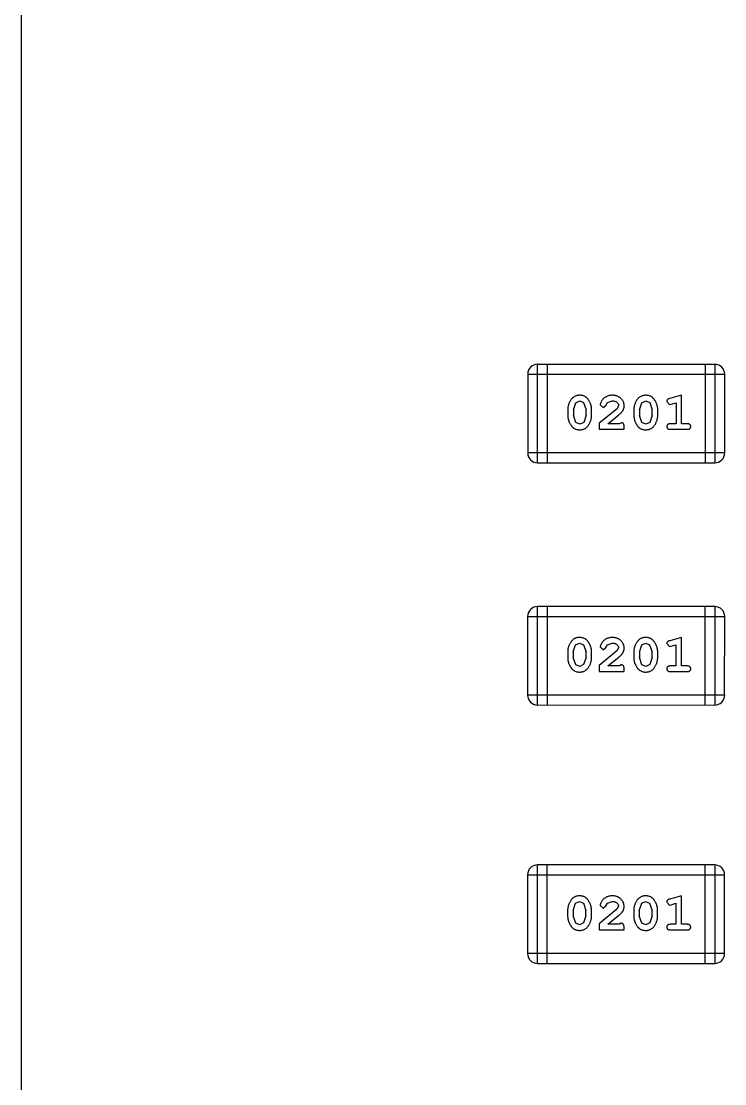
# Model space of a CAD drawing. Header units: inches. Extents: x -29 to 164, y -51 to 83.
# Drawn here: x 113.505 to 115.681, y -0.852 to 2.438 of the extents above; entities that cross this region are included whole.
import ezdxf

# ---------------------------------------------------------------- set-up
doc = ezdxf.new("R2010")
doc.units = ezdxf.units.IN
doc.header["$LTSCALE"] = 1.21
doc.header["$MEASUREMENT"] = 0
doc.layers.get('0').update_dxf_attribs({"linetype": 'CONTINUOUS'})

msp = doc.modelspace()

# ---------------------------------------------------------------- linework, layer by layer
at = {"color": 7, "linetype": 'Continuous'}
for p, q in [((113.5046, 40.2831), (113.5046, -5.7169)), ((115.1021, 1.0712), (115.1021, 1.376)), ((115.6508, 1.3759), (115.1021, 1.376)), ((115.1326, 1.0712), (115.1326, 1.376)), ((115.6203, 1.3759), (115.6202, 1.0711)), ((115.6508, 1.3759), (115.6507, 1.0711)), ((115.0717, 1.3456), (115.0716, 1.1017)), ((115.0717, 1.3456), (115.6813, 1.3454)), ((115.6812, 1.1016), (115.6813, 1.3454)), ((115.2128, 1.2354), (115.2201, 1.2571)), ((115.2201, 1.2571), (115.2324, 1.2629)), ((115.2324, 1.2629), (115.2446, 1.2577)), ((115.2446, 1.2577), (115.2522, 1.2354)), ((115.2962, 1.2509), (115.305, 1.2425)), ((115.3135, 1.249), (115.3185, 1.2575)), ((115.3185, 1.2575), (115.3333, 1.2629)), ((115.4173, 1.2353), (115.4246, 1.2571)), ((115.4246, 1.2571), (115.437, 1.2629)), ((115.437, 1.2629), (115.4491, 1.2576)), ((115.4491, 1.2576), (115.4567, 1.2353)), ((115.5023, 1.2611), (115.5102, 1.2519)), ((115.5102, 1.2519), (115.5156, 1.2529)), ((115.5479, 1.2802), (115.5113, 1.2703)), ((115.5156, 1.2529), (115.5306, 1.2571)), ((115.5306, 1.2571), (115.5306, 1.1921)), ((115.5479, 1.1921), (115.5479, 1.2802)), ((115.1955, 1.2356), (115.1955, 1.2179)), ((115.2128, 1.2354), (115.2128, 1.2182)), ((115.2205, 1.1959), (115.2128, 1.2182)), ((115.2521, 1.2182), (115.2449, 1.1964)), ((115.2521, 1.2182), (115.2522, 1.2354)), ((115.2695, 1.2179), (115.2695, 1.2356)), ((115.3481, 1.2387), (115.293, 1.1937)), ((115.305, 1.2425), (115.3135, 1.249)), ((115.3198, 1.1921), (115.3534, 1.2192)), ((115.3528, 1.2484), (115.3481, 1.2387)), ((115.4, 1.2356), (115.4, 1.2179)), ((115.4173, 1.2353), (115.4173, 1.2181)), ((115.425, 1.1958), (115.4173, 1.2181)), ((115.4567, 1.2181), (115.4494, 1.1963)), ((115.4567, 1.2181), (115.4567, 1.2353)), ((115.474, 1.2178), (115.474, 1.2356)), ((115.2326, 1.1906), (115.2205, 1.1959)), ((115.2449, 1.1964), (115.2326, 1.1906)), ((115.293, 1.1937), (115.293, 1.1748)), ((115.356, 1.1921), (115.3198, 1.1921)), ((115.3615, 1.1953), (115.356, 1.1921)), ((115.4371, 1.1905), (115.425, 1.1958)), ((115.4494, 1.1963), (115.4371, 1.1905)), ((115.5306, 1.1921), (115.5133, 1.1921)), ((115.5652, 1.1921), (115.5479, 1.1921)), ((115.293, 1.1748), (115.3701, 1.1748)), ((115.3701, 1.1748), (115.3701, 1.1827)), ((115.5133, 1.1748), (115.5652, 1.1748)), ((115.6812, 1.1016), (115.0716, 1.1017)), ((115.1021, 1.0712), (115.6507, 1.0711)), ((115.1019, 0.3213), (115.102, 0.6261)), ((115.6506, 0.6259), (115.102, 0.6261)), ((115.1324, 0.3212), (115.1325, 0.626)), ((115.6201, 0.6259), (115.6201, 0.3211)), ((115.6506, 0.6259), (115.6506, 0.3211)), ((115.0715, 0.5956), (115.0714, 0.3517)), ((115.0715, 0.5956), (115.6811, 0.5955)), ((115.681, 0.3516), (115.6811, 0.5955)), ((115.5478, 0.5302), (115.5112, 0.5203)), ((115.5477, 0.4421), (115.5478, 0.5302)), ((115.2127, 0.4854), (115.2199, 0.5072)), ((115.2199, 0.5072), (115.2323, 0.513)), ((115.2323, 0.513), (115.2444, 0.5077)), ((115.2444, 0.5077), (115.252, 0.4854)), ((115.296, 0.5009), (115.3049, 0.4925)), ((115.3049, 0.4925), (115.3133, 0.499)), ((115.3133, 0.499), (115.3183, 0.5076)), ((115.3183, 0.5076), (115.3332, 0.5129)), ((115.3527, 0.4984), (115.3479, 0.4887)), ((115.4172, 0.4853), (115.4244, 0.5071)), ((115.4244, 0.5071), (115.4368, 0.5129)), ((115.4368, 0.5129), (115.4489, 0.5076)), ((115.4489, 0.5076), (115.4565, 0.4853)), ((115.5021, 0.5112), (115.51, 0.5019)), ((115.51, 0.5019), (115.5154, 0.5029)), ((115.5154, 0.5029), (115.5304, 0.5071)), ((115.5304, 0.5071), (115.5304, 0.4421)), ((115.1954, 0.4857), (115.1954, 0.4679)), ((115.2127, 0.4854), (115.2127, 0.4682)), ((115.2203, 0.4459), (115.2127, 0.4682)), ((115.252, 0.4682), (115.2447, 0.4464)), ((115.252, 0.4682), (115.252, 0.4854)), ((115.2693, 0.4679), (115.2693, 0.4856)), ((115.3479, 0.4887), (115.2929, 0.4437)), ((115.3196, 0.4421), (115.3532, 0.4692)), ((115.3999, 0.4856), (115.3999, 0.4679)), ((115.4172, 0.4853), (115.4172, 0.4681)), ((115.4248, 0.4458), (115.4172, 0.4681)), ((115.4565, 0.4681), (115.4492, 0.4463)), ((115.4565, 0.4681), (115.4565, 0.4853)), ((115.4738, 0.4678), (115.4738, 0.4856)), ((115.2324, 0.4406), (115.2203, 0.4459)), ((115.2447, 0.4464), (115.2324, 0.4406)), ((115.2929, 0.4437), (115.2929, 0.4248)), ((115.3558, 0.4421), (115.3196, 0.4421)), ((115.3613, 0.4453), (115.3558, 0.4421)), ((115.37, 0.4248), (115.37, 0.4327)), ((115.437, 0.4405), (115.4248, 0.4458)), ((115.4492, 0.4463), (115.437, 0.4405)), ((115.5304, 0.4421), (115.5131, 0.4421)), ((115.565, 0.4421), (115.5477, 0.4421)), ((115.2929, 0.4248), (115.37, 0.4248)), ((115.5131, 0.4248), (115.565, 0.4248)), ((115.681, 0.3516), (115.0714, 0.3517)), ((115.1019, 0.3213), (115.6506, 0.3211)), ((115.1018, -0.4788), (115.1018, -0.174)), ((115.6505, -0.1741), (115.1018, -0.174)), ((115.1322, -0.4788), (115.1323, -0.174)), ((115.62, -0.1741), (115.6199, -0.4789)), ((115.6505, -0.1741), (115.6504, -0.4789)), ((115.0713, -0.2044), (115.0713, -0.4483)), ((115.0713, -0.2044), (115.6809, -0.2046)), ((115.6809, -0.4484), (115.6809, -0.2046)), ((115.2125, -0.3146), (115.2198, -0.2929)), ((115.2198, -0.2929), (115.2321, -0.2871)), ((115.2321, -0.2871), (115.2443, -0.2923)), ((115.2443, -0.2923), (115.2518, -0.3146)), ((115.3132, -0.301), (115.3181, -0.2925)), ((115.3181, -0.2925), (115.333, -0.2871)), ((115.417, -0.3147), (115.4243, -0.2929)), ((115.4243, -0.2929), (115.4366, -0.2871)), ((115.4366, -0.2871), (115.4488, -0.2924)), ((115.4488, -0.2924), (115.4563, -0.3147)), ((115.502, -0.2889), (115.5099, -0.2981)), ((115.5476, -0.2698), (115.511, -0.2797)), ((115.5153, -0.2971), (115.5303, -0.2929)), ((115.5303, -0.2929), (115.5303, -0.3579)), ((115.5476, -0.3579), (115.5476, -0.2698)), ((115.1952, -0.3144), (115.1952, -0.3321)), ((115.2125, -0.3146), (115.2125, -0.3318)), ((115.2518, -0.3318), (115.2518, -0.3146)), ((115.2691, -0.3321), (115.2691, -0.3144)), ((115.3477, -0.3113), (115.2927, -0.3563)), ((115.2959, -0.2991), (115.3047, -0.3075)), ((115.3047, -0.3075), (115.3132, -0.301)), ((115.3525, -0.3016), (115.3477, -0.3113)), ((115.3997, -0.3144), (115.3997, -0.3321)), ((115.417, -0.3147), (115.417, -0.3319)), ((115.4563, -0.3319), (115.4563, -0.3147)), ((115.4736, -0.3322), (115.4736, -0.3144)), ((115.5099, -0.2981), (115.5153, -0.2971)), ((115.2201, -0.3541), (115.2125, -0.3318)), ((115.2323, -0.3594), (115.2201, -0.3541)), ((115.2446, -0.3536), (115.2323, -0.3594)), ((115.2518, -0.3318), (115.2446, -0.3536)), ((115.2927, -0.3563), (115.2927, -0.3752)), ((115.3195, -0.3579), (115.353, -0.3308)), ((115.3556, -0.3579), (115.3195, -0.3579)), ((115.3612, -0.3547), (115.3556, -0.3579)), ((115.4246, -0.3542), (115.417, -0.3319)), ((115.4368, -0.3595), (115.4246, -0.3542)), ((115.4491, -0.3537), (115.4368, -0.3595)), ((115.4563, -0.3319), (115.4491, -0.3537)), ((115.5303, -0.3579), (115.513, -0.3579)), ((115.5649, -0.3579), (115.5476, -0.3579)), ((115.2927, -0.3752), (115.3698, -0.3752)), ((115.3698, -0.3752), (115.3698, -0.3673)), ((115.513, -0.3752), (115.5649, -0.3752)), ((115.6809, -0.4484), (115.0713, -0.4483)), ((115.1018, -0.4788), (115.6504, -0.4789))]:
    msp.add_line(p, q, dxfattribs=at)
for centre, start, end in [((115.1021, 1.3456), 89.988, 179.988), ((115.6508, 1.3455), 359.988, 89.988), ((115.1021, 1.1017), 179.988, 269.988), ((115.6507, 1.1016), 269.988, 359.988), ((115.102, 0.5956), 89.988, 179.988), ((115.6506, 0.5955), 359.988, 89.988), ((115.1019, 0.3517), 179.988, 269.988), ((115.6506, 0.3516), 269.988, 359.988), ((115.1018, -0.2044), 89.988, 179.988), ((115.6504, -0.2046), 359.988, 89.988), ((115.1018, -0.4483), 179.988, 269.988), ((115.6504, -0.4484), 269.988, 359.988)]:
    msp.add_arc(centre, 0.0305, start, end, dxfattribs=at)
for points, knots in [([(115.2323, 1.2803), (115.2309, 1.2802), (115.2281, 1.2801), (115.224, 1.2794), (115.2202, 1.2783), (115.2166, 1.2767), (115.2133, 1.2747), (115.2102, 1.2722), (115.2074, 1.2692), (115.205, 1.2658), (115.2028, 1.2622), (115.2009, 1.2585), (115.1992, 1.2548), (115.1979, 1.251), (115.1968, 1.2473), (115.1961, 1.2434), (115.1956, 1.2395), (115.1955, 1.2369), (115.1955, 1.2356)], [0, 0, 0, 0, 0.06692, 0.130834, 0.19258, 0.252759, 0.312631, 0.373411, 0.436359, 0.501894, 0.568244, 0.632472, 0.69556, 0.757163, 0.818592, 0.878885, 0.939235, 1, 1, 1, 1]), ([(115.2695, 1.2356), (115.2694, 1.2367), (115.2694, 1.2388), (115.2691, 1.242), (115.2686, 1.2452), (115.2679, 1.2483), (115.267, 1.2513), (115.2659, 1.2543), (115.2646, 1.2573), (115.2631, 1.2602), (115.2615, 1.2629), (115.2599, 1.2655), (115.2582, 1.2678), (115.2565, 1.2699), (115.2548, 1.2718), (115.2531, 1.2734), (115.2514, 1.2748), (115.249, 1.2764), (115.2458, 1.278), (115.2417, 1.2793), (115.2371, 1.2801), (115.234, 1.2802), (115.2323, 1.2803)], [0, 0, 0, 0, 0.049855, 0.099516, 0.148482, 0.19758, 0.246804, 0.296268, 0.346517, 0.397047, 0.446826, 0.49336, 0.537801, 0.579207, 0.617974, 0.654833, 0.689171, 0.722088, 0.786392, 0.853518, 0.924186, 1, 1, 1, 1]), ([(115.3335, 1.2802), (115.3318, 1.2802), (115.3284, 1.2801), (115.3235, 1.2792), (115.3187, 1.2778), (115.3142, 1.2758), (115.3101, 1.2734), (115.3064, 1.2705), (115.3033, 1.2672), (115.3008, 1.2637), (115.2988, 1.2601), (115.2974, 1.2568), (115.2964, 1.2538), (115.2963, 1.2518), (115.2962, 1.2509)], [0, 0, 0, 0, 0.098286, 0.193983, 0.289056, 0.384352, 0.477435, 0.566197, 0.652355, 0.737986, 0.818188, 0.887401, 0.94802, 1, 1, 1, 1]), ([(115.3333, 1.2629), (115.3348, 1.2629), (115.3374, 1.2628), (115.3413, 1.2619), (115.3446, 1.2606), (115.3475, 1.2586), (115.3498, 1.2564), (115.3516, 1.2539), (115.3526, 1.2512), (115.3528, 1.2493), (115.3528, 1.2484)], [0, 0, 0, 0, 0.156344, 0.299348, 0.4327, 0.561, 0.682299, 0.791883, 0.89611, 1, 1, 1, 1]), ([(115.3701, 1.2475), (115.3701, 1.2486), (115.37, 1.2508), (115.3696, 1.254), (115.3687, 1.2571), (115.3676, 1.2601), (115.3662, 1.2629), (115.3644, 1.2657), (115.3623, 1.2682), (115.3599, 1.2707), (115.3572, 1.2729), (115.3544, 1.2749), (115.3513, 1.2765), (115.3481, 1.2779), (115.3447, 1.2789), (115.3411, 1.2797), (115.3374, 1.2801), (115.3348, 1.2802), (115.3335, 1.2802)], [0, 0, 0, 0, 0.060981, 0.120256, 0.178148, 0.236115, 0.293993, 0.352864, 0.413358, 0.476056, 0.539296, 0.602396, 0.665116, 0.728325, 0.792919, 0.859317, 0.928302, 1, 1, 1, 1]), ([(115.4368, 1.2802), (115.4354, 1.2802), (115.4326, 1.2801), (115.4285, 1.2794), (115.4247, 1.2783), (115.4211, 1.2767), (115.4178, 1.2746), (115.4147, 1.2721), (115.412, 1.2691), (115.4095, 1.2658), (115.4073, 1.2622), (115.4054, 1.2585), (115.4037, 1.2548), (115.4024, 1.251), (115.4013, 1.2472), (115.4006, 1.2434), (115.4001, 1.2395), (115.4001, 1.2369), (115.4, 1.2356)], [0, 0, 0, 0, 0.06692, 0.130834, 0.19258, 0.252759, 0.312631, 0.373411, 0.436359, 0.501894, 0.568244, 0.632472, 0.69556, 0.757163, 0.818592, 0.878885, 0.939235, 1, 1, 1, 1]), ([(115.474, 1.2356), (115.4739, 1.2367), (115.4739, 1.2388), (115.4736, 1.242), (115.4731, 1.2451), (115.4724, 1.2482), (115.4715, 1.2513), (115.4704, 1.2543), (115.4691, 1.2573), (115.4676, 1.2601), (115.466, 1.2629), (115.4644, 1.2654), (115.4627, 1.2678), (115.461, 1.2699), (115.4593, 1.2717), (115.4576, 1.2734), (115.4559, 1.2748), (115.4535, 1.2764), (115.4503, 1.278), (115.4462, 1.2793), (115.4416, 1.2801), (115.4385, 1.2802), (115.4368, 1.2802)], [0, 0, 0, 0, 0.049855, 0.099516, 0.148482, 0.19758, 0.246804, 0.296268, 0.346517, 0.397047, 0.446826, 0.49336, 0.537801, 0.579207, 0.617974, 0.654833, 0.689171, 0.722088, 0.786392, 0.853518, 0.924186, 1, 1, 1, 1]), ([(115.5113, 1.2703), (115.5105, 1.2701), (115.5089, 1.2696), (115.5068, 1.2687), (115.5052, 1.2678), (115.504, 1.2668), (115.5032, 1.2656), (115.5027, 1.2643), (115.5023, 1.2628), (115.5023, 1.2617), (115.5023, 1.2611)], [0, 0, 0, 0, 0.187321, 0.344927, 0.475328, 0.579604, 0.674244, 0.773631, 0.882025, 1, 1, 1, 1]), ([(115.1955, 1.2179), (115.1955, 1.2168), (115.1956, 1.2147), (115.1959, 1.2115), (115.1964, 1.2084), (115.1971, 1.2053), (115.1979, 1.2022), (115.1991, 1.1993), (115.2003, 1.1963), (115.2018, 1.1934), (115.2034, 1.1907), (115.205, 1.1881), (115.2066, 1.1858), (115.2083, 1.1837), (115.21, 1.1819), (115.2117, 1.1802), (115.2134, 1.1788), (115.2158, 1.1772), (115.219, 1.1756), (115.2232, 1.1742), (115.2277, 1.1734), (115.2309, 1.1733), (115.2325, 1.1733)], [0, 0, 0, 0, 0.049886, 0.09882, 0.148132, 0.19689, 0.246038, 0.295176, 0.345305, 0.395692, 0.445312, 0.491875, 0.535813, 0.577009, 0.616081, 0.652689, 0.687585, 0.720206, 0.785062, 0.85223, 0.923759, 1, 1, 1, 1]), ([(115.2325, 1.1733), (115.234, 1.1733), (115.2368, 1.1734), (115.2409, 1.1741), (115.2447, 1.1752), (115.2483, 1.1768), (115.2516, 1.1788), (115.2547, 1.1814), (115.2575, 1.1843), (115.2599, 1.1877), (115.2621, 1.1913), (115.2641, 1.195), (115.2657, 1.1987), (115.2671, 1.2024), (115.2681, 1.2062), (115.2689, 1.2101), (115.2694, 1.214), (115.2694, 1.2166), (115.2695, 1.2179)], [0, 0, 0, 0, 0.067217, 0.131051, 0.19272, 0.252824, 0.312745, 0.373449, 0.436041, 0.501494, 0.567761, 0.632087, 0.695096, 0.757109, 0.817993, 0.878657, 0.939311, 1, 1, 1, 1]), ([(115.3534, 1.2192), (115.3543, 1.2199), (115.3559, 1.2214), (115.3583, 1.2236), (115.3604, 1.2258), (115.3623, 1.2277), (115.3639, 1.2296), (115.3653, 1.2314), (115.3664, 1.233), (115.3675, 1.2351), (115.3686, 1.2376), (115.3695, 1.2408), (115.37, 1.2441), (115.3701, 1.2463), (115.3701, 1.2475)], [0, 0, 0, 0, 0.103002, 0.197728, 0.285279, 0.365235, 0.437224, 0.502446, 0.560545, 0.611446, 0.707576, 0.80349, 0.900532, 1, 1, 1, 1]), ([(115.4, 1.2179), (115.4, 1.2168), (115.4001, 1.2147), (115.4004, 1.2115), (115.4009, 1.2083), (115.4016, 1.2053), (115.4024, 1.2022), (115.4036, 1.1992), (115.4048, 1.1963), (115.4063, 1.1934), (115.4079, 1.1906), (115.4095, 1.1881), (115.4112, 1.1858), (115.4128, 1.1837), (115.4145, 1.1818), (115.4162, 1.1801), (115.4179, 1.1787), (115.4203, 1.1771), (115.4235, 1.1755), (115.4277, 1.1742), (115.4322, 1.1734), (115.4354, 1.1733), (115.4371, 1.1732)], [0, 0, 0, 0, 0.049886, 0.09882, 0.148132, 0.19689, 0.246038, 0.295176, 0.345305, 0.395692, 0.445312, 0.491875, 0.535813, 0.577009, 0.616081, 0.652689, 0.687585, 0.720206, 0.785062, 0.85223, 0.923759, 1, 1, 1, 1]), ([(115.4371, 1.1732), (115.4385, 1.1733), (115.4413, 1.1733), (115.4454, 1.1741), (115.4492, 1.1752), (115.4528, 1.1768), (115.4562, 1.1788), (115.4592, 1.1813), (115.462, 1.1843), (115.4645, 1.1876), (115.4666, 1.1912), (115.4686, 1.1949), (115.4703, 1.1986), (115.4716, 1.2024), (115.4726, 1.2062), (115.4734, 1.21), (115.4739, 1.2139), (115.4739, 1.2165), (115.474, 1.2178)], [0, 0, 0, 0, 0.067217, 0.131051, 0.19272, 0.252824, 0.312745, 0.373449, 0.436041, 0.501494, 0.567761, 0.632087, 0.695096, 0.757109, 0.817993, 0.878657, 0.939311, 1, 1, 1, 1]), ([(115.3701, 1.1827), (115.3701, 1.1838), (115.3701, 1.1857), (115.3696, 1.1884), (115.369, 1.1907), (115.3679, 1.1924), (115.3666, 1.1937), (115.3651, 1.1946), (115.3633, 1.1952), (115.3621, 1.1952), (115.3615, 1.1953)], [0, 0, 0, 0, 0.1844, 0.34094, 0.473574, 0.586824, 0.690029, 0.789175, 0.890445, 1, 1, 1, 1]), ([(115.5133, 1.1921), (115.5124, 1.1921), (115.5107, 1.192), (115.5084, 1.1916), (115.5064, 1.1908), (115.5049, 1.1898), (115.5037, 1.1884), (115.5029, 1.1869), (115.5024, 1.1852), (115.5023, 1.1841), (115.5023, 1.1834)], [0, 0, 0, 0, 0.169102, 0.317658, 0.446239, 0.563118, 0.671828, 0.776546, 0.884858, 1, 1, 1, 1]), ([(115.5762, 1.1834), (115.5762, 1.184), (115.5761, 1.1852), (115.5756, 1.1869), (115.5748, 1.1884), (115.5736, 1.1897), (115.5721, 1.1908), (115.5701, 1.1916), (115.5678, 1.192), (115.5661, 1.1921), (115.5652, 1.1921)], [0, 0, 0, 0, 0.11517, 0.223509, 0.328254, 0.438012, 0.553651, 0.682263, 0.830856, 1, 1, 1, 1]), ([(115.5023, 1.1834), (115.5023, 1.1828), (115.5024, 1.1817), (115.5029, 1.18), (115.5037, 1.1785), (115.5049, 1.1771), (115.5064, 1.176), (115.5084, 1.1753), (115.5107, 1.1749), (115.5124, 1.1748), (115.5133, 1.1748)], [0, 0, 0, 0, 0.115051, 0.223278, 0.329269, 0.437893, 0.554681, 0.682591, 0.83103, 1, 1, 1, 1]), ([(115.5652, 1.1748), (115.5661, 1.1748), (115.5678, 1.1748), (115.5701, 1.1753), (115.5721, 1.176), (115.5736, 1.1771), (115.5748, 1.1784), (115.5756, 1.18), (115.5761, 1.1816), (115.5762, 1.1828), (115.5762, 1.1834)], [0, 0, 0, 0, 0.169012, 0.317488, 0.445429, 0.560977, 0.67065, 0.776666, 0.88492, 1, 1, 1, 1]), ([(115.2322, 0.5303), (115.2307, 0.5302), (115.2279, 0.5301), (115.2238, 0.5294), (115.22, 0.5283), (115.2164, 0.5267), (115.2131, 0.5247), (115.2101, 0.5222), (115.2073, 0.5192), (115.2048, 0.5158), (115.2026, 0.5122), (115.2007, 0.5085), (115.199, 0.5048), (115.1977, 0.5011), (115.1966, 0.4973), (115.1959, 0.4934), (115.1954, 0.4896), (115.1954, 0.487), (115.1954, 0.4857)], [0, 0, 0, 0, 0.06692, 0.130834, 0.19258, 0.252759, 0.312631, 0.373411, 0.436359, 0.501894, 0.568244, 0.632472, 0.69556, 0.757163, 0.818592, 0.878885, 0.939235, 1, 1, 1, 1]), ([(115.2693, 0.4856), (115.2693, 0.4867), (115.2692, 0.4889), (115.2689, 0.492), (115.2684, 0.4952), (115.2677, 0.4983), (115.2668, 0.5013), (115.2657, 0.5043), (115.2644, 0.5073), (115.2629, 0.5102), (115.2613, 0.5129), (115.2597, 0.5155), (115.258, 0.5178), (115.2564, 0.5199), (115.2547, 0.5218), (115.2529, 0.5234), (115.2512, 0.5248), (115.2488, 0.5264), (115.2457, 0.528), (115.2415, 0.5293), (115.237, 0.5301), (115.2338, 0.5302), (115.2322, 0.5303)], [0, 0, 0, 0, 0.049855, 0.099516, 0.148482, 0.19758, 0.246804, 0.296268, 0.346517, 0.397047, 0.446826, 0.49336, 0.537801, 0.579207, 0.617974, 0.654833, 0.689171, 0.722088, 0.786392, 0.853518, 0.924186, 1, 1, 1, 1]), ([(115.3333, 0.5302), (115.3316, 0.5302), (115.3283, 0.5301), (115.3233, 0.5292), (115.3186, 0.5278), (115.3141, 0.5258), (115.3099, 0.5234), (115.3063, 0.5205), (115.3031, 0.5172), (115.3006, 0.5137), (115.2987, 0.5101), (115.2972, 0.5068), (115.2963, 0.5038), (115.2961, 0.5018), (115.296, 0.5009)], [0, 0, 0, 0, 0.098286, 0.193983, 0.289056, 0.384352, 0.477435, 0.566197, 0.652355, 0.737986, 0.818188, 0.887401, 0.94802, 1, 1, 1, 1]), ([(115.37, 0.4975), (115.3699, 0.4986), (115.3699, 0.5008), (115.3694, 0.504), (115.3686, 0.5071), (115.3675, 0.5101), (115.366, 0.5129), (115.3642, 0.5157), (115.3621, 0.5183), (115.3597, 0.5207), (115.3571, 0.5229), (115.3542, 0.5249), (115.3512, 0.5265), (115.348, 0.5279), (115.3446, 0.5289), (115.341, 0.5297), (115.3372, 0.5302), (115.3346, 0.5302), (115.3333, 0.5302)], [0, 0, 0, 0, 0.060981, 0.120256, 0.178148, 0.236115, 0.293993, 0.352864, 0.413358, 0.476056, 0.539296, 0.602396, 0.665116, 0.728325, 0.792919, 0.859317, 0.928302, 1, 1, 1, 1]), ([(115.4367, 0.5302), (115.4352, 0.5302), (115.4324, 0.5301), (115.4283, 0.5294), (115.4245, 0.5283), (115.4209, 0.5267), (115.4176, 0.5246), (115.4146, 0.5221), (115.4118, 0.5191), (115.4093, 0.5158), (115.4071, 0.5122), (115.4052, 0.5085), (115.4035, 0.5048), (115.4022, 0.501), (115.4012, 0.4972), (115.4004, 0.4934), (115.4, 0.4895), (115.3999, 0.4869), (115.3999, 0.4856)], [0, 0, 0, 0, 0.06692, 0.130834, 0.19258, 0.252759, 0.312631, 0.373411, 0.436359, 0.501894, 0.568244, 0.632472, 0.69556, 0.757163, 0.818592, 0.878885, 0.939235, 1, 1, 1, 1]), ([(115.4738, 0.4856), (115.4738, 0.4867), (115.4738, 0.4888), (115.4735, 0.492), (115.4729, 0.4951), (115.4723, 0.4982), (115.4713, 0.5013), (115.4702, 0.5043), (115.4689, 0.5073), (115.4674, 0.5102), (115.4658, 0.5129), (115.4642, 0.5154), (115.4625, 0.5178), (115.4609, 0.5199), (115.4592, 0.5217), (115.4575, 0.5234), (115.4557, 0.5248), (115.4534, 0.5264), (115.4502, 0.528), (115.446, 0.5293), (115.4415, 0.5301), (115.4383, 0.5302), (115.4367, 0.5302)], [0, 0, 0, 0, 0.049855, 0.099516, 0.148482, 0.19758, 0.246804, 0.296268, 0.346517, 0.397047, 0.446826, 0.49336, 0.537801, 0.579207, 0.617974, 0.654833, 0.689171, 0.722088, 0.786392, 0.853518, 0.924186, 1, 1, 1, 1]), ([(115.3332, 0.5129), (115.3346, 0.5129), (115.3373, 0.5128), (115.3411, 0.5119), (115.3445, 0.5106), (115.3474, 0.5086), (115.3497, 0.5064), (115.3514, 0.5039), (115.3525, 0.5012), (115.3526, 0.4993), (115.3527, 0.4984)], [0, 0, 0, 0, 0.156344, 0.299348, 0.4327, 0.561, 0.682299, 0.791883, 0.89611, 1, 1, 1, 1]), ([(115.3532, 0.4692), (115.3541, 0.4699), (115.3558, 0.4714), (115.3582, 0.4737), (115.3603, 0.4758), (115.3621, 0.4777), (115.3638, 0.4796), (115.3651, 0.4814), (115.3662, 0.483), (115.3673, 0.4851), (115.3684, 0.4876), (115.3693, 0.4908), (115.3699, 0.4941), (115.37, 0.4963), (115.37, 0.4975)], [0, 0, 0, 0, 0.103002, 0.197728, 0.285279, 0.365235, 0.437224, 0.502446, 0.560545, 0.611446, 0.707576, 0.80349, 0.900532, 1, 1, 1, 1]), ([(115.5112, 0.5203), (115.5103, 0.5201), (115.5088, 0.5196), (115.5067, 0.5187), (115.5051, 0.5178), (115.5039, 0.5168), (115.5031, 0.5156), (115.5025, 0.5143), (115.5022, 0.5128), (115.5021, 0.5117), (115.5021, 0.5112)], [0, 0, 0, 0, 0.187321, 0.344927, 0.475328, 0.579604, 0.674244, 0.773631, 0.882025, 1, 1, 1, 1]), ([(115.1954, 0.4679), (115.1954, 0.4668), (115.1954, 0.4647), (115.1957, 0.4615), (115.1962, 0.4584), (115.1969, 0.4553), (115.1978, 0.4523), (115.1989, 0.4493), (115.2002, 0.4463), (115.2016, 0.4434), (115.2032, 0.4407), (115.2048, 0.4381), (115.2065, 0.4358), (115.2081, 0.4337), (115.2098, 0.4319), (115.2115, 0.4302), (115.2133, 0.4288), (115.2156, 0.4272), (115.2188, 0.4256), (115.223, 0.4243), (115.2276, 0.4234), (115.2307, 0.4233), (115.2324, 0.4233)], [0, 0, 0, 0, 0.049886, 0.09882, 0.148132, 0.19689, 0.246038, 0.295176, 0.345305, 0.395692, 0.445312, 0.491875, 0.535813, 0.577009, 0.616081, 0.652689, 0.687585, 0.720206, 0.785062, 0.85223, 0.923759, 1, 1, 1, 1]), ([(115.2324, 0.4233), (115.2338, 0.4233), (115.2367, 0.4234), (115.2407, 0.4241), (115.2446, 0.4252), (115.2482, 0.4268), (115.2515, 0.4288), (115.2545, 0.4314), (115.2573, 0.4343), (115.2598, 0.4377), (115.262, 0.4413), (115.2639, 0.445), (115.2656, 0.4487), (115.267, 0.4524), (115.268, 0.4563), (115.2688, 0.4601), (115.2692, 0.464), (115.2693, 0.4666), (115.2693, 0.4679)], [0, 0, 0, 0, 0.067217, 0.131051, 0.19272, 0.252824, 0.312745, 0.373449, 0.436041, 0.501494, 0.567761, 0.632087, 0.695096, 0.757109, 0.817993, 0.878657, 0.939311, 1, 1, 1, 1]), ([(115.3999, 0.4679), (115.3999, 0.4668), (115.3999, 0.4647), (115.4002, 0.4615), (115.4007, 0.4584), (115.4014, 0.4553), (115.4023, 0.4522), (115.4034, 0.4492), (115.4047, 0.4463), (115.4061, 0.4434), (115.4077, 0.4406), (115.4093, 0.4381), (115.411, 0.4358), (115.4126, 0.4337), (115.4143, 0.4318), (115.416, 0.4302), (115.4178, 0.4287), (115.4201, 0.4271), (115.4233, 0.4255), (115.4275, 0.4242), (115.4321, 0.4234), (115.4353, 0.4233), (115.4369, 0.4232)], [0, 0, 0, 0, 0.049886, 0.09882, 0.148132, 0.19689, 0.246038, 0.295176, 0.345305, 0.395692, 0.445312, 0.491875, 0.535813, 0.577009, 0.616081, 0.652689, 0.687585, 0.720206, 0.785062, 0.85223, 0.923759, 1, 1, 1, 1]), ([(115.4369, 0.4232), (115.4383, 0.4233), (115.4412, 0.4234), (115.4453, 0.4241), (115.4491, 0.4252), (115.4527, 0.4268), (115.456, 0.4288), (115.459, 0.4313), (115.4618, 0.4343), (115.4643, 0.4376), (115.4665, 0.4412), (115.4685, 0.4449), (115.4701, 0.4486), (115.4715, 0.4524), (115.4725, 0.4562), (115.4733, 0.46), (115.4737, 0.4639), (115.4738, 0.4665), (115.4738, 0.4678)], [0, 0, 0, 0, 0.067217, 0.131051, 0.19272, 0.252824, 0.312745, 0.373449, 0.436041, 0.501494, 0.567761, 0.632087, 0.695096, 0.757109, 0.817993, 0.878657, 0.939311, 1, 1, 1, 1]), ([(115.37, 0.4327), (115.3699, 0.4338), (115.3699, 0.4357), (115.3695, 0.4384), (115.3688, 0.4407), (115.3677, 0.4424), (115.3664, 0.4437), (115.3649, 0.4446), (115.3632, 0.4452), (115.362, 0.4453), (115.3613, 0.4453)], [0, 0, 0, 0, 0.1844, 0.34094, 0.473574, 0.586824, 0.690029, 0.789175, 0.890445, 1, 1, 1, 1]), ([(115.5131, 0.4421), (115.5122, 0.4421), (115.5106, 0.442), (115.5082, 0.4416), (115.5063, 0.4408), (115.5047, 0.4398), (115.5036, 0.4384), (115.5027, 0.4369), (115.5022, 0.4352), (115.5021, 0.4341), (115.5021, 0.4335)], [0, 0, 0, 0, 0.169102, 0.317658, 0.446239, 0.563118, 0.671828, 0.776546, 0.884858, 1, 1, 1, 1]), ([(115.5021, 0.4335), (115.5021, 0.4328), (115.5022, 0.4317), (115.5027, 0.43), (115.5035, 0.4285), (115.5047, 0.4271), (115.5063, 0.4261), (115.5082, 0.4253), (115.5105, 0.4249), (115.5122, 0.4248), (115.5131, 0.4248)], [0, 0, 0, 0, 0.115051, 0.223278, 0.329269, 0.437893, 0.554681, 0.682591, 0.83103, 1, 1, 1, 1]), ([(115.5761, 0.4334), (115.576, 0.434), (115.576, 0.4352), (115.5755, 0.4369), (115.5746, 0.4384), (115.5734, 0.4397), (115.5719, 0.4408), (115.5699, 0.4416), (115.5676, 0.442), (115.5659, 0.4421), (115.565, 0.4421)], [0, 0, 0, 0, 0.11517, 0.223509, 0.328254, 0.438012, 0.553651, 0.682263, 0.830856, 1, 1, 1, 1]), ([(115.565, 0.4248), (115.5659, 0.4248), (115.5676, 0.4248), (115.5699, 0.4253), (115.5719, 0.426), (115.5734, 0.4271), (115.5746, 0.4284), (115.5754, 0.43), (115.576, 0.4316), (115.576, 0.4328), (115.5761, 0.4334)], [0, 0, 0, 0, 0.169012, 0.317488, 0.445429, 0.560977, 0.67065, 0.776666, 0.88492, 1, 1, 1, 1]), ([(115.232, -0.2698), (115.2306, -0.2698), (115.2278, -0.2699), (115.2237, -0.2706), (115.2198, -0.2717), (115.2163, -0.2733), (115.213, -0.2753), (115.2099, -0.2779), (115.2071, -0.2808), (115.2047, -0.2842), (115.2025, -0.2878), (115.2005, -0.2915), (115.1989, -0.2952), (115.1975, -0.299), (115.1965, -0.3027), (115.1957, -0.3066), (115.1953, -0.3105), (115.1952, -0.3131), (115.1952, -0.3144)], [0, 0, 0, 0, 0.06692, 0.130834, 0.19258, 0.252759, 0.312631, 0.373411, 0.436359, 0.501894, 0.568244, 0.632472, 0.69556, 0.757163, 0.818592, 0.878885, 0.939235, 1, 1, 1, 1]), ([(115.2691, -0.3144), (115.2691, -0.3133), (115.2691, -0.3112), (115.2688, -0.308), (115.2682, -0.3048), (115.2676, -0.3017), (115.2667, -0.2987), (115.2655, -0.2957), (115.2643, -0.2927), (115.2628, -0.2898), (115.2611, -0.2871), (115.2595, -0.2845), (115.2579, -0.2822), (115.2562, -0.2801), (115.2545, -0.2782), (115.2528, -0.2766), (115.251, -0.2752), (115.2487, -0.2736), (115.2455, -0.272), (115.2413, -0.2707), (115.2368, -0.2699), (115.2336, -0.2698), (115.232, -0.2698)], [0, 0, 0, 0, 0.049855, 0.099516, 0.148482, 0.19758, 0.246804, 0.296268, 0.346517, 0.397047, 0.446826, 0.49336, 0.537801, 0.579207, 0.617974, 0.654833, 0.689171, 0.722088, 0.786392, 0.853518, 0.924186, 1, 1, 1, 1]), ([(115.3331, -0.2698), (115.3314, -0.2698), (115.3281, -0.2699), (115.3232, -0.2708), (115.3184, -0.2722), (115.3139, -0.2742), (115.3098, -0.2766), (115.3061, -0.2795), (115.303, -0.2828), (115.3005, -0.2863), (115.2985, -0.2899), (115.297, -0.2932), (115.2961, -0.2962), (115.2959, -0.2982), (115.2959, -0.2991)], [0, 0, 0, 0, 0.098286, 0.193983, 0.289056, 0.384352, 0.477435, 0.566197, 0.652355, 0.737986, 0.818188, 0.887401, 0.94802, 1, 1, 1, 1]), ([(115.333, -0.2871), (115.3344, -0.2871), (115.3371, -0.2872), (115.3409, -0.2881), (115.3443, -0.2894), (115.3472, -0.2914), (115.3495, -0.2936), (115.3513, -0.2961), (115.3523, -0.2988), (115.3524, -0.3007), (115.3525, -0.3016)], [0, 0, 0, 0, 0.156344, 0.299348, 0.4327, 0.561, 0.682299, 0.791883, 0.89611, 1, 1, 1, 1]), ([(115.3698, -0.3025), (115.3698, -0.3014), (115.3697, -0.2992), (115.3692, -0.296), (115.3684, -0.2929), (115.3673, -0.2899), (115.3658, -0.2871), (115.364, -0.2843), (115.3619, -0.2818), (115.3596, -0.2793), (115.3569, -0.2771), (115.3541, -0.2751), (115.351, -0.2735), (115.3478, -0.2721), (115.3444, -0.2711), (115.3408, -0.2703), (115.337, -0.2699), (115.3345, -0.2698), (115.3331, -0.2698)], [0, 0, 0, 0, 0.060981, 0.120256, 0.178148, 0.236115, 0.293993, 0.352864, 0.413358, 0.476056, 0.539296, 0.602396, 0.665116, 0.728325, 0.792919, 0.859317, 0.928302, 1, 1, 1, 1]), ([(115.4365, -0.2698), (115.4351, -0.2698), (115.4323, -0.2699), (115.4282, -0.2706), (115.4243, -0.2717), (115.4208, -0.2733), (115.4175, -0.2754), (115.4144, -0.2779), (115.4116, -0.2809), (115.4092, -0.2843), (115.407, -0.2878), (115.405, -0.2915), (115.4034, -0.2952), (115.4021, -0.299), (115.401, -0.3028), (115.4002, -0.3066), (115.3998, -0.3105), (115.3997, -0.3131), (115.3997, -0.3144)], [0, 0, 0, 0, 0.06692, 0.130834, 0.19258, 0.252759, 0.312631, 0.373411, 0.436359, 0.501894, 0.568244, 0.632472, 0.69556, 0.757163, 0.818592, 0.878885, 0.939235, 1, 1, 1, 1]), ([(115.4736, -0.3144), (115.4736, -0.3133), (115.4736, -0.3112), (115.4733, -0.308), (115.4728, -0.3049), (115.4721, -0.3018), (115.4712, -0.2987), (115.4701, -0.2957), (115.4688, -0.2927), (115.4673, -0.2899), (115.4657, -0.2871), (115.464, -0.2846), (115.4624, -0.2823), (115.4607, -0.2801), (115.459, -0.2783), (115.4573, -0.2766), (115.4556, -0.2752), (115.4532, -0.2737), (115.45, -0.2721), (115.4458, -0.2707), (115.4413, -0.2699), (115.4381, -0.2698), (115.4365, -0.2698)], [0, 0, 0, 0, 0.049855, 0.099516, 0.148482, 0.19758, 0.246804, 0.296268, 0.346517, 0.397047, 0.446826, 0.49336, 0.537801, 0.579207, 0.617974, 0.654833, 0.689171, 0.722088, 0.786392, 0.853518, 0.924186, 1, 1, 1, 1]), ([(115.511, -0.2797), (115.5102, -0.2799), (115.5086, -0.2804), (115.5065, -0.2813), (115.5049, -0.2822), (115.5037, -0.2832), (115.5029, -0.2844), (115.5024, -0.2857), (115.502, -0.2872), (115.502, -0.2883), (115.502, -0.2889)], [0, 0, 0, 0, 0.187321, 0.344927, 0.475328, 0.579604, 0.674244, 0.773631, 0.882025, 1, 1, 1, 1]), ([(115.353, -0.3308), (115.3539, -0.3301), (115.3556, -0.3286), (115.358, -0.3264), (115.3601, -0.3242), (115.362, -0.3223), (115.3636, -0.3204), (115.3649, -0.3186), (115.3661, -0.317), (115.3672, -0.3149), (115.3683, -0.3124), (115.3692, -0.3092), (115.3697, -0.3059), (115.3698, -0.3037), (115.3698, -0.3025)], [0, 0, 0, 0, 0.103002, 0.197728, 0.285279, 0.365235, 0.437224, 0.502446, 0.560545, 0.611446, 0.707576, 0.80349, 0.900532, 1, 1, 1, 1]), ([(115.1952, -0.3321), (115.1952, -0.3332), (115.1952, -0.3353), (115.1956, -0.3385), (115.196, -0.3416), (115.1967, -0.3447), (115.1976, -0.3478), (115.1987, -0.3507), (115.2, -0.3537), (115.2015, -0.3566), (115.203, -0.3593), (115.2047, -0.3619), (115.2063, -0.3642), (115.208, -0.3663), (115.2097, -0.3681), (115.2114, -0.3698), (115.2131, -0.3712), (115.2155, -0.3728), (115.2186, -0.3744), (115.2228, -0.3758), (115.2274, -0.3766), (115.2306, -0.3767), (115.2322, -0.3767)], [0, 0, 0, 0, 0.049886, 0.09882, 0.148132, 0.19689, 0.246038, 0.295176, 0.345305, 0.395692, 0.445312, 0.491875, 0.535813, 0.577009, 0.616081, 0.652689, 0.687585, 0.720206, 0.785062, 0.85223, 0.923759, 1, 1, 1, 1]), ([(115.2322, -0.3767), (115.2337, -0.3767), (115.2365, -0.3766), (115.2406, -0.3759), (115.2444, -0.3748), (115.248, -0.3732), (115.2513, -0.3712), (115.2544, -0.3686), (115.2572, -0.3657), (115.2596, -0.3623), (115.2618, -0.3587), (115.2638, -0.3551), (115.2654, -0.3513), (115.2668, -0.3476), (115.2678, -0.3438), (115.2686, -0.3399), (115.269, -0.336), (115.2691, -0.3334), (115.2691, -0.3321)], [0, 0, 0, 0, 0.067217, 0.131051, 0.19272, 0.252824, 0.312745, 0.373449, 0.436041, 0.501494, 0.567761, 0.632087, 0.695096, 0.757109, 0.817993, 0.878657, 0.939311, 1, 1, 1, 1]), ([(115.3698, -0.3673), (115.3698, -0.3662), (115.3697, -0.3643), (115.3693, -0.3616), (115.3686, -0.3593), (115.3676, -0.3576), (115.3663, -0.3563), (115.3647, -0.3554), (115.363, -0.3548), (115.3618, -0.3548), (115.3612, -0.3547)], [0, 0, 0, 0, 0.1844, 0.34094, 0.473574, 0.586824, 0.690029, 0.789175, 0.890445, 1, 1, 1, 1]), ([(115.3997, -0.3321), (115.3997, -0.3332), (115.3998, -0.3353), (115.4001, -0.3385), (115.4005, -0.3417), (115.4012, -0.3447), (115.4021, -0.3478), (115.4033, -0.3508), (115.4045, -0.3538), (115.406, -0.3566), (115.4076, -0.3594), (115.4092, -0.3619), (115.4108, -0.3642), (115.4125, -0.3663), (115.4142, -0.3682), (115.4159, -0.3699), (115.4176, -0.3713), (115.42, -0.3729), (115.4231, -0.3745), (115.4273, -0.3758), (115.4319, -0.3766), (115.4351, -0.3767), (115.4367, -0.3768)], [0, 0, 0, 0, 0.049886, 0.09882, 0.148132, 0.19689, 0.246038, 0.295176, 0.345305, 0.395692, 0.445312, 0.491875, 0.535813, 0.577009, 0.616081, 0.652689, 0.687585, 0.720206, 0.785062, 0.85223, 0.923759, 1, 1, 1, 1]), ([(115.4367, -0.3768), (115.4382, -0.3767), (115.441, -0.3767), (115.4451, -0.3759), (115.4489, -0.3748), (115.4525, -0.3732), (115.4558, -0.3712), (115.4589, -0.3687), (115.4617, -0.3658), (115.4641, -0.3624), (115.4663, -0.3588), (115.4683, -0.3551), (115.4699, -0.3514), (115.4713, -0.3476), (115.4723, -0.3438), (115.4731, -0.34), (115.4735, -0.3361), (115.4736, -0.3335), (115.4736, -0.3322)], [0, 0, 0, 0, 0.067217, 0.131051, 0.19272, 0.252824, 0.312745, 0.373449, 0.436041, 0.501494, 0.567761, 0.632087, 0.695096, 0.757109, 0.817993, 0.878657, 0.939311, 1, 1, 1, 1]), ([(115.513, -0.3579), (115.5121, -0.3579), (115.5104, -0.358), (115.5081, -0.3584), (115.5061, -0.3592), (115.5045, -0.3602), (115.5034, -0.3616), (115.5025, -0.3631), (115.502, -0.3648), (115.502, -0.3659), (115.5019, -0.3666)], [0, 0, 0, 0, 0.169102, 0.317658, 0.446239, 0.563118, 0.671828, 0.776546, 0.884858, 1, 1, 1, 1]), ([(115.5759, -0.3666), (115.5759, -0.366), (115.5758, -0.3648), (115.5753, -0.3631), (115.5744, -0.3616), (115.5733, -0.3603), (115.5717, -0.3592), (115.5698, -0.3584), (115.5675, -0.358), (115.5658, -0.3579), (115.5649, -0.3579)], [0, 0, 0, 0, 0.11517, 0.223509, 0.328254, 0.438012, 0.553651, 0.682263, 0.830856, 1, 1, 1, 1]), ([(115.5019, -0.3666), (115.502, -0.3672), (115.502, -0.3684), (115.5026, -0.37), (115.5034, -0.3715), (115.5045, -0.3729), (115.5061, -0.374), (115.5081, -0.3747), (115.5104, -0.3752), (115.5121, -0.3752), (115.513, -0.3752)], [0, 0, 0, 0, 0.115051, 0.223278, 0.329269, 0.437893, 0.554681, 0.682591, 0.83103, 1, 1, 1, 1]), ([(115.5649, -0.3752), (115.5658, -0.3752), (115.5675, -0.3752), (115.5698, -0.3747), (115.5717, -0.374), (115.5733, -0.3729), (115.5745, -0.3716), (115.5753, -0.3701), (115.5758, -0.3684), (115.5759, -0.3672), (115.5759, -0.3666)], [0, 0, 0, 0, 0.169012, 0.317488, 0.445429, 0.560977, 0.67065, 0.776666, 0.88492, 1, 1, 1, 1])]:
    msp.add_open_spline(points, degree=3, knots=knots, dxfattribs=at)

doc.saveas('drawing.dxf')
